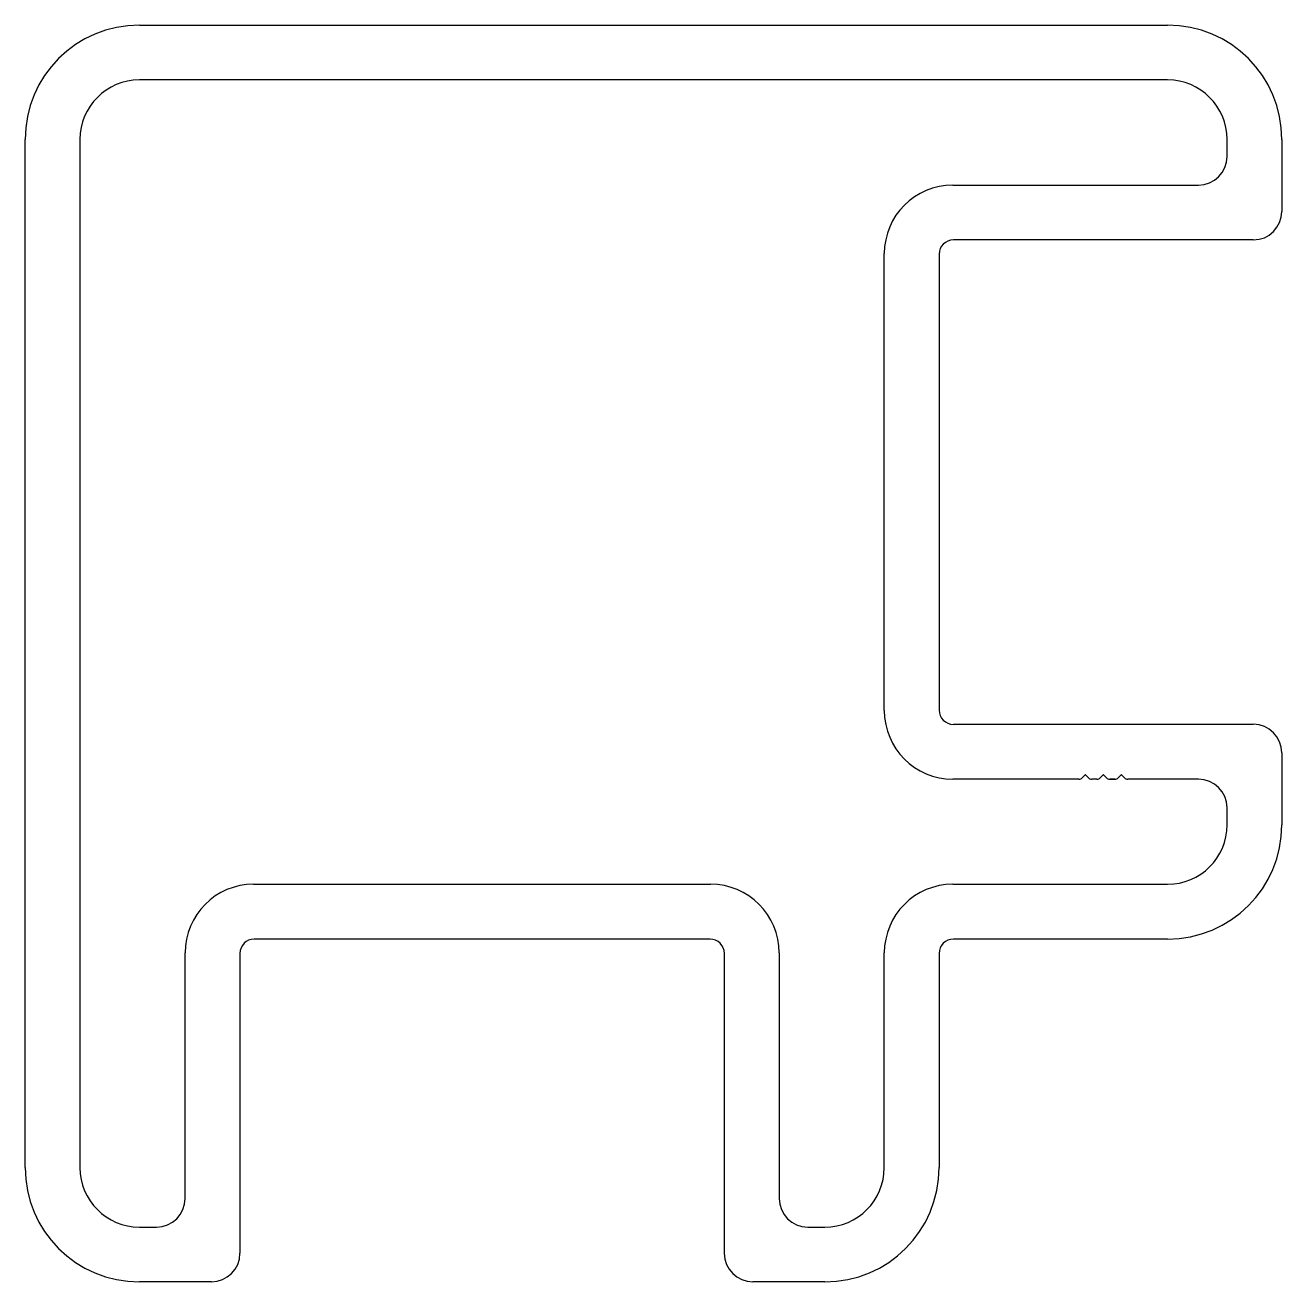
# Model space of a CAD drawing. Header units: inches. Extents: x -27.2 to 42.6, y 1.1 to 70.9.
import ezdxf

# ---------------------------------------------------------------- set-up
doc = ezdxf.new("R2010")
doc.units = ezdxf.units.IN
doc.header["$MEASUREMENT"] = 0

msp = doc.modelspace()

# ---------------------------------------------------------------- linework, layer by layer
at = {"color": 3}
for p, q in [((-20.876, 70.912), (36.274, 70.912)), ((-27.226, 7.412), (-27.226, 64.562)), ((42.624, 64.562), (42.624, 60.561)), ((41.036, 58.974), (24.368, 58.974)), ((23.574, 58.18), (23.574, 32.843)), ((24.368, 32.05), (41.036, 32.05)), ((42.624, 30.462), (42.624, 26.462)), ((10.842, 20.112), (-14.494, 20.112)), ((36.274, 20.112), (24.368, 20.112)), ((-15.288, 19.318), (-15.288, 2.649)), ((11.636, 2.649), (11.636, 19.318)), ((23.574, 19.318), (23.574, 7.412)), ((-16.876, 1.062), (-20.876, 1.062)), ((17.224, 1.062), (13.223, 1.062))]:
    msp.add_line(p, q, dxfattribs=at)
at = {"color": 7}
for p, q in [((36.276, 67.864), (-20.878, 67.864)), ((-24.178, 64.564), (-24.178, 7.41)), ((39.576, 63.609), (39.576, 64.564)), ((24.336, 62.022), (37.988, 62.022)), ((20.526, 32.812), (20.526, 58.212)), ((31.348, 29.002), (24.336, 29.002)), ((31.696, 29.246), (31.525, 29.075)), ((31.879, 29.075), (31.708, 29.246)), ((32.348, 29.002), (32.055, 29.002)), ((32.696, 29.246), (32.525, 29.075)), ((32.879, 29.075), (32.708, 29.246)), ((33.348, 29.002), (33.055, 29.002)), ((33.055, 29.002), (33.348, 29.002)), ((33.348, 29.002), (33.055, 29.002)), ((33.055, 29.002), (33.348, 29.002)), ((33.348, 29.002), (33.055, 29.002)), ((33.696, 29.246), (33.525, 29.075)), ((33.879, 29.075), (33.707, 29.246)), ((37.988, 29.002), (34.055, 29.002)), ((34.055, 29.002), (34.055, 29.002)), ((34.055, 29.002), (34.055, 29.002)), ((39.576, 26.46), (39.576, 27.414)), ((-14.526, 23.16), (10.874, 23.16)), ((24.336, 23.16), (36.276, 23.16)), ((-18.336, 5.697), (-18.336, 19.35)), ((14.684, 19.35), (14.684, 5.697)), ((20.526, 7.41), (20.526, 19.35)), ((-20.878, 4.11), (-19.924, 4.11)), ((16.271, 4.11), (17.226, 4.11))]:
    msp.add_line(p, q, dxfattribs=at)
at = {"color": 3}
for centre, radius, start, end in [((-20.876, 64.562), 6.35, 90, 180), ((36.274, 64.562), 6.35, 360, 90), ((41.036, 60.561), 1.587, 270, 360), ((24.368, 58.18), 0.794, 90, 180), ((24.368, 32.843), 0.794, 180, 270), ((41.036, 30.462), 1.588, 0, 90), ((36.274, 26.462), 6.35, 270, 0), ((-14.494, 19.318), 0.794, 90, 180), ((10.842, 19.318), 0.794, 360, 90), ((24.368, 19.318), 0.794, 90, 180), ((-20.876, 7.412), 6.35, 180, 270), ((17.224, 7.412), 6.35, 270, 0), ((-16.876, 2.649), 1.588, 270, 360), ((13.223, 2.649), 1.588, 180, 270)]:
    msp.add_arc(centre, radius, start, end, dxfattribs=at)
at = {"color": 7}
for centre, radius, start, end in [((-20.878, 64.564), 3.3, 90, 180), ((36.276, 64.564), 3.3, 360, 90), ((37.988, 63.609), 1.588, 270, 360), ((24.336, 58.212), 3.81, 90, 180), ((24.336, 32.812), 3.81, 180, 270), ((31.348, 29.252), 0.25, 270, 315), ((31.702, 29.24), 0.008, 45, 135), ((32.055, 29.252), 0.25, 225, 270), ((32.348, 29.252), 0.25, 270, 315), ((32.702, 29.24), 0.008, 45, 135), ((33.055, 29.252), 0.25, 225, 270), ((33.348, 29.252), 0.25, 270, 315), ((33.702, 29.24), 0.008, 45, 135), ((34.055, 29.252), 0.25, 225, 270), ((37.988, 27.414), 1.587, 0, 90), ((36.276, 26.46), 3.3, 270, 0), ((-14.526, 19.35), 3.81, 90, 180), ((10.874, 19.35), 3.81, 0, 90), ((24.336, 19.35), 3.81, 90, 180), ((-20.878, 7.41), 3.3, 180, 270), ((17.226, 7.41), 3.3, 270, 0), ((-19.924, 5.697), 1.588, 270, 360), ((16.271, 5.697), 1.588, 180, 270)]:
    msp.add_arc(centre, radius, start, end, dxfattribs=at)

doc.saveas('drawing.dxf')
